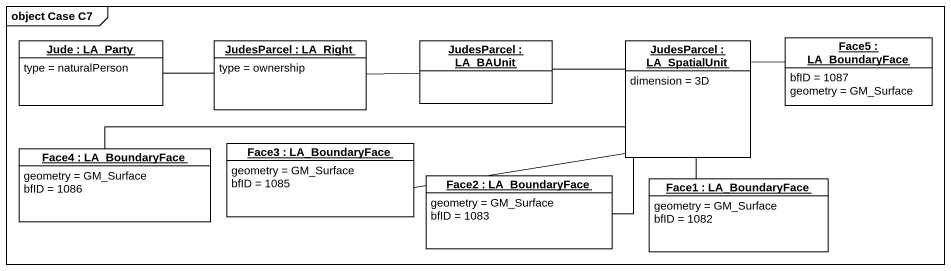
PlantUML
@startuml
mainframe object Case C7
hide circle
hide empty members
object "Jude : LA_Party" as Jude #FFFFFF {
  type = naturalPerson
}
object "JudesParcel : LA_Right" as JudesParcel #FFFFFF {
  type = ownership
}
object "JudesParcel : LA_BAUnit" as JudesParcel_2 #FFFFFF
object "JudesParcel : LA_SpatialUnit" as JudesParcel_3 #FFFFFF {
  dimension = 3D
}
object "Face5 : LA_BoundaryFace" as Face5 #FFFFFF {
  bfID = 1087
  geometry = GM_Surface
}
object "Face3 : LA_BoundaryFace" as Face3 #FFFFFF {
  geometry = GM_Surface
  bfID = 1085
}
object "Face4 : LA_BoundaryFace" as Face4 #FFFFFF {
  geometry = GM_Surface
  bfID = 1086
}
object "Face2 : LA_BoundaryFace" as Face2 #FFFFFF {
  geometry = GM_Surface
  bfID = 1083
}
object "Face1 : LA_BoundaryFace" as Face1 #FFFFFF {
  geometry = GM_Surface
  bfID = 1082
}
JudesParcel -left- Jude
JudesParcel_2 -left- JudesParcel
JudesParcel_3 -left- JudesParcel_2
JudesParcel_3 -left- Face3
JudesParcel_3 -left- Face4
JudesParcel_3 -- Face2
JudesParcel_3 -- Face1
Face5 -left- JudesParcel_3
@enduml
